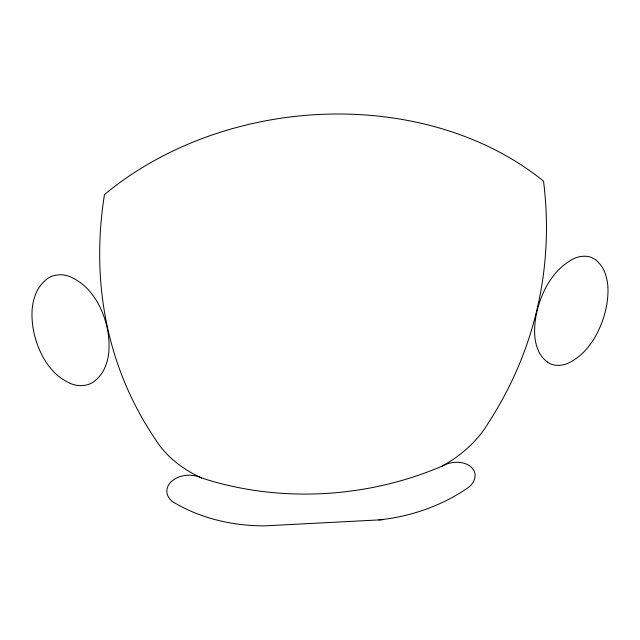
<?xml version="1.0" encoding="UTF-8"?>
<svg xmlns="http://www.w3.org/2000/svg" width="640" height="640" viewBox="0 0 640 640"><rect width="100%" height="100%" fill="white"/><g stroke="black" fill="none" stroke-linecap="round" stroke-linejoin="round"><path stroke-width="0.96" d="M382.832 519.72L264.504 525.864A151.232 113.952 -4.3 0 1 172.504 501.64A22.16 15.76 -0.8 0 1 172.392 480.656A22.16 15.76 -0.8 0 1 201.688 477.984A293.76 244.144 -8.4 0 0 441.784 466.304A21.712 15.288 -12.5 0 1 470.024 466.128A21.712 15.288 -12.5 0 1 469.304 486.776A150.128 112.544 -9.8 0 1 378.816 519.928M441.784 466.304A123.336 93.56 -10.3 0 0 488.392 422.872A545.632 439.08 14.3 0 0 543.528 181.184A304.104 236.096 -7.3 0 0 104.472 194.544A523.448 408.232 -26.8 0 0 154.656 438.224A124.288 94.832 -4.1 0 0 201.688 477.984M547.6 362.2A19.224 14.256 -20.1 0 0 570.224 362.216A48.648 36.656 -20.2 0 0 585.312 350.384A82.224 63.016 -19.6 0 0 596.456 334.544A130.816 102.392 -17.8 0 0 608 290.672A83.216 64.296 -20.3 0 0 605.2 273.44A50.16 38.536 -22.2 0 0 595.816 260A20.384 15.664 -23.9 0 0 571.68 259.744A50.28 38.056 -23.5 0 0 555.728 272.992A83.688 62.272 -23.9 0 0 544.496 290.2A132.192 96.2 -24.9 0 0 534.696 334.336A82.648 61.088 -23.1 0 0 538.192 350.304A48.736 36.232 -21.5 0 0 547.6 362.2M70.176 383.36A19.896 15.12 6.6 0 0 94.256 381.344A50.592 38.632 8.2 0 0 104.616 368.264A86.216 65.616 10.1 0 0 108.84 351.536A139.056 104.432 12.4 0 0 99.896 306.88A87.312 66.992 10.9 0 0 88.536 290.008A52.192 40.728 10.1 0 0 71.976 277.536A21.096 16.728 10.2 0 0 46.128 279.608A51.76 40.904 8.3 0 0 35.584 294.28A85.488 67.728 6.1 0 0 32 312.392A133.488 106.6 3 0 0 42.984 356.984A84.48 66.288 5.4 0 0 54.424 372.448A50.208 38.776 6.4 0 0 70.176 383.36"/></g></svg>
